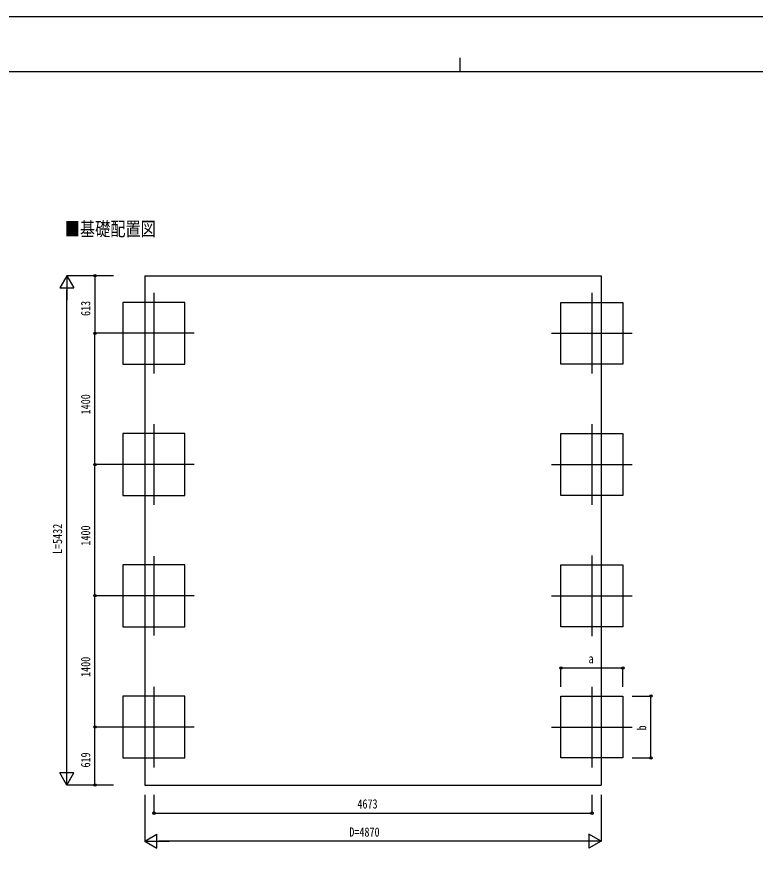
# Model space of a CAD drawing. Units: millimetres, scale not verified. Extents: x -12615 to 12615, y -8910 to 8910.
# Drawn here: x -4740 to 3135, y -136 to 8910 of the extents above; entities that cross this region are included whole.
import ezdxf
from ezdxf.enums import TextEntityAlignment as Align

# ---------------------------------------------------------------- set-up
doc = ezdxf.new("R2010")
doc.units = ezdxf.units.MM
doc.header["$LTSCALE"] = 40
for name, color, linetype in [('0-2_USER1', 3, 'Continuous'), ('0-3_YKK_12', 2, 'Continuous'), ('0-5_YKK_A1', 4, 'Continuous'), ('0-6_YKK_D', 6, 'Continuous'), ('0-7_YKK_ZWAK', 7, 'Continuous')]:
    doc.layers.add(name, color=color, linetype=linetype)
doc.styles.add('ＭＳ ゴシック', font='')
doc.styles.get('ＭＳ ゴシック').set_extended_font_data('MS Gothic')

msp = doc.modelspace()

# ---------------------------------------------------------------- linework, layer by layer
at = {"layer": '0-3_YKK_12'}
for p, q in [((-3278.82, 5966.17), (-3278.82, 5106.17)), ((1394.18, 5966.17), (1394.18, 5106.17)), ((-2848.82, 5536.17), (-3708.82, 5536.17)), ((964.18, 5536.17), (1824.18, 5536.17)), ((-3278.82, 4566.17), (-3278.82, 3706.17)), ((1394.18, 4566.17), (1394.18, 3706.17)), ((-2848.82, 4136.17), (-3708.82, 4136.17)), ((964.18, 4136.17), (1824.18, 4136.17)), ((1394.18, 3166.17), (1394.18, 2306.17)), ((-3278.82, 3158.06), (-3278.82, 2314.28)), ((-2848.82, 2736.17), (-3708.82, 2736.17)), ((964.18, 2736.17), (1824.18, 2736.17)), ((-3278.82, 1766.17), (-3278.82, 906.17)), ((1394.18, 1766.17), (1394.18, 906.17)), ((-2848.82, 1336.17), (-3708.82, 1336.17)), ((964.18, 1336.17), (1824.18, 1336.17))]:
    msp.add_line(p, q, dxfattribs=at)
at = {"layer": '0-5_YKK_A1'}
for p, q in [((-3377.32, 6149.35), (-3377.32, 717.56)), ((-3377.32, 717.56), (1492.68, 717.56))]:
    msp.add_line(p, q, dxfattribs=at)
msp.add_lwpolyline([(-3377.32, 6149.35), (1492.68, 6149.35), (1492.68, 717.56)], dxfattribs=at)
for points in [[(-2948.82, 5206.17), (-2948.82, 5866.17), (-3608.82, 5866.17), (-3608.82, 5206.17)], [(1064.18, 5206.17), (1064.18, 5866.17), (1724.18, 5866.17), (1724.18, 5206.17)], [(-2948.82, 3806.17), (-2948.82, 4466.17), (-3608.82, 4466.17), (-3608.82, 3806.17)], [(1064.18, 3806.17), (1064.18, 4466.17), (1724.18, 4466.17), (1724.18, 3806.17)], [(-2948.82, 2406.17), (-2948.82, 3066.17), (-3608.82, 3066.17), (-3608.82, 2406.17)], [(1064.18, 2406.17), (1064.18, 3066.17), (1724.18, 3066.17), (1724.18, 2406.17)], [(-2948.82, 1006.17), (-2948.82, 1666.17), (-3608.82, 1666.17), (-3608.82, 1006.17)], [(1064.18, 1006.17), (1064.18, 1666.17), (1724.18, 1666.17), (1724.18, 1006.17)]]:
    msp.add_lwpolyline(points, close=True, dxfattribs=at)
at = {"layer": '0-6_YKK_D'}
for p, q in [((-4208.82, 6149.35), (-4283.82, 6019.45)), ((-3708.82, 6149.35), (-4209.82, 6149.35)), ((-4208.82, 6149.35), (-4133.82, 6019.45)), ((-4208.82, 6149.35), (-4208.82, 5889.54)), ((-3708.82, 6149.35), (-3909.82, 6149.35)), ((-3908.82, 6149.35), (-3908.82, 5536.17)), ((-4283.82, 6019.45), (-4133.82, 6019.45)), ((-4208.82, 867.56), (-4208.82, 5999.35)), ((-3708.82, 5536.17), (-3909.82, 5536.17)), ((-3709.82, 5536.17), (-3909.82, 5536.17)), ((-3908.82, 4136.17), (-3908.82, 5536.17)), ((-3709.82, 4136.17), (-3909.82, 4136.17)), ((-3708.82, 4136.17), (-3909.82, 4136.17)), ((-3908.82, 2736.17), (-3908.82, 4136.17)), ((-3708.82, 2736.17), (-3909.82, 2736.17)), ((-3708.82, 2736.17), (-3909.82, 2736.17)), ((-3908.82, 1336.17), (-3908.82, 2736.17)), ((1064.18, 1766.17), (1064.18, 1967.17)), ((1064.18, 1966.17), (1724.18, 1966.17)), ((1724.18, 1766.17), (1724.18, 1967.17)), ((1824.18, 1666.17), (2025.18, 1666.17)), ((2024.18, 1006.17), (2024.18, 1666.17)), ((-3708.82, 1336.17), (-3909.82, 1336.17)), ((-3708.82, 1336.17), (-3909.82, 1336.17)), ((-3908.82, 717.56), (-3908.82, 1336.17)), ((1824.18, 1006.17), (2025.18, 1006.17)), ((-4208.82, 717.56), (-4208.82, 977.37)), ((-4208.82, 717.56), (-4283.82, 847.47)), ((-4133.82, 847.47), (-4283.82, 847.47)), ((-4208.82, 717.56), (-4133.82, 847.47)), ((-3708.82, 717.56), (-4209.82, 717.56)), ((-3708.82, 717.56), (-3909.82, 717.56)), ((-3377.32, 614.1), (-3377.32, 116.56)), ((-3278.82, 614.1), (-3278.82, 416.56)), ((1394.18, 614.1), (1394.18, 416.56)), ((1492.68, 614.1), (1492.68, 116.56)), ((-3278.82, 417.56), (1394.18, 417.56)), ((-3377.32, 117.56), (-3247.41, 192.56)), ((-3247.41, 42.56), (-3247.41, 192.56)), ((1492.68, 117.56), (1362.78, 192.56)), ((1362.78, 192.56), (1362.78, 42.56)), ((-3377.32, 117.56), (-3247.41, 42.56)), ((-3377.32, 117.56), (-3117.51, 117.56)), ((1342.68, 117.56), (-3227.32, 117.56)), ((1492.68, 117.56), (1232.87, 117.56)), ((1492.68, 117.56), (1362.78, 42.56))]:
    msp.add_line(p, q, dxfattribs=at)
for centre in [(-3908.82, 6149.35), (-3908.82, 5536.17), (-3908.82, 5536.17), (-3908.82, 4136.17), (-3908.82, 4136.17), (-3908.82, 2736.17), (-3908.82, 2736.17), (1064.18, 1966.17), (1724.18, 1966.17), (2024.18, 1666.17), (-3908.82, 1336.17), (-3908.82, 1336.17), (2024.18, 1006.17), (-3908.82, 717.56), (-3278.82, 417.56), (1394.18, 417.56)]:
    msp.add_circle(centre, 12.75, dxfattribs=at)
at = {"layer": '0-7_YKK_ZWAK'}
for p, q in [((-14.94, 8475), (-14.94, 8325)), ((11685.06, 8325), (-11714.94, 8325))]:
    msp.add_line(p, q, dxfattribs=at)
msp.add_lwpolyline([(-12615, -8910), (12615, -8910), (12615, 8910), (-12615, 8910)], close=True, dxfattribs=at)

# ---------------------------------------------------------------- texts
at = {"layer": '0-2_USER1', "style": 'ＭＳ ゴシック', "width": 0.8}
msp.add_text('■基礎配置図', height=148.5, dxfattribs=at).set_placement((-4230.42, 6530.53), align=Align.BOTTOM_LEFT)
at = {"layer": '0-6_YKK_D', "style": 'ＭＳ ゴシック', "width": 0.8}
for s, p in [('613', (-3928.82, 5720.36)), ('1400', (-3928.82, 4670.57)), ('L=5432', (-4228.82, 3181.46)), ('1400', (-3928.82, 3270.57)), ('1400', (-3928.82, 1870.57)), ('b', (2004.18, 1300.17)), ('619', (-3928.82, 904.47))]:
    msp.add_text(s, height=98.97, rotation=90, dxfattribs=at).set_placement(p, align=Align.BOTTOM_LEFT)
for s, p in [('a', (1358.18, 1986.17)), ('4673', (-1107.92, 437.56)), ('D=4870', (-1194.32, 137.56))]:
    msp.add_text(s, height=98.97, dxfattribs=at).set_placement(p, align=Align.BOTTOM_LEFT)

doc.saveas('drawing.dxf')
